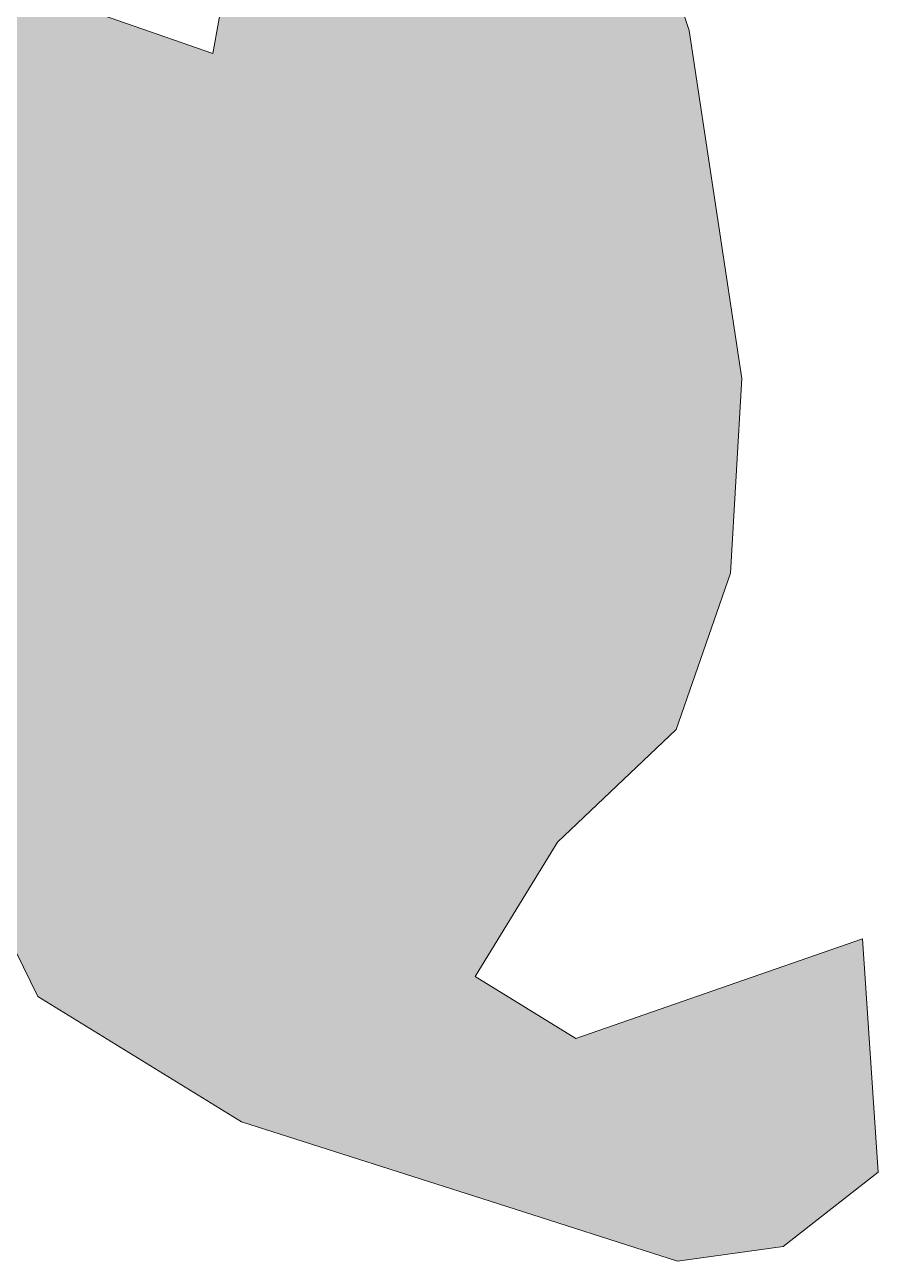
# Model space of a CAD drawing. Header units: metres. Extents: x -71 to 881, y -503 to 661.
# Drawn here: x 218.34 to 227.16, y -311.98 to -299.2 of the extents above; entities that cross this region are included whole.
import ezdxf

# ---------------------------------------------------------------- set-up
doc = ezdxf.new("R2010")
doc.units = ezdxf.units.M
doc.layers.add('04. Pisos', color=8, linetype='Continuous', lineweight=5)

msp = doc.modelspace()

# ---------------------------------------------------------------- hatches: boundary and pattern name
at = {"true_color": 0xadddf7, "transparency": 33554457}
h = msp.add_hatch(color=141, dxfattribs=at)
h.dxf.hatch_style = 1
h.paths.add_polyline_path([(217.957, -308.178), (218.479, -309.243), (220.584, -310.538), (223.238, -311.386), (225.089, -311.978), (226.182, -311.826), (227.164, -311.058), (227.001, -308.646), (225.455, -309.184), (224.039, -309.677), (222.997, -309.036), (223.85, -307.649), (225.077, -306.483), (225.638, -304.869), (225.753, -302.857), (225.211, -299.26), (224.29, -296.477), (223.403, -295.224), (221.74, -294.202), (220.042, -293.157), (218.516, -293.656), (219.09, -295.617), (220.579, -297.873), (220.288, -299.496), (218.503, -298.875), (216.114, -298.425), (215.257, -299.818), (213.783, -300.557), (212.469, -300.336), (211.734, -301.53), (211.541, -303.566), (212.277, -305.429), (216.544, -308.053)])

# ---------------------------------------------------------------- linework, layer by layer
at = {"layer": '04. Pisos'}
for points in [[(225.753, -302.857), (225.211, -299.26), (224.29, -296.477)], [(220.579, -297.873), (220.288, -299.496), (218.503, -298.875)], [(216.114, -298.425), (215.257, -299.818), (213.783, -300.557), (212.469, -300.336), (211.734, -301.53), (211.541, -303.566), (212.277, -305.429), (216.544, -308.053), (217.957, -308.178), (218.479, -309.243), (220.584, -310.538), (223.238, -311.386), (225.089, -311.978), (226.182, -311.826), (227.164, -311.058), (227.001, -308.646), (225.455, -309.184), (224.039, -309.677), (222.997, -309.036), (223.85, -307.649), (225.077, -306.483), (225.638, -304.869), (225.753, -302.857)]]:
    msp.add_lwpolyline(points, dxfattribs=at)

doc.saveas('drawing.dxf')
